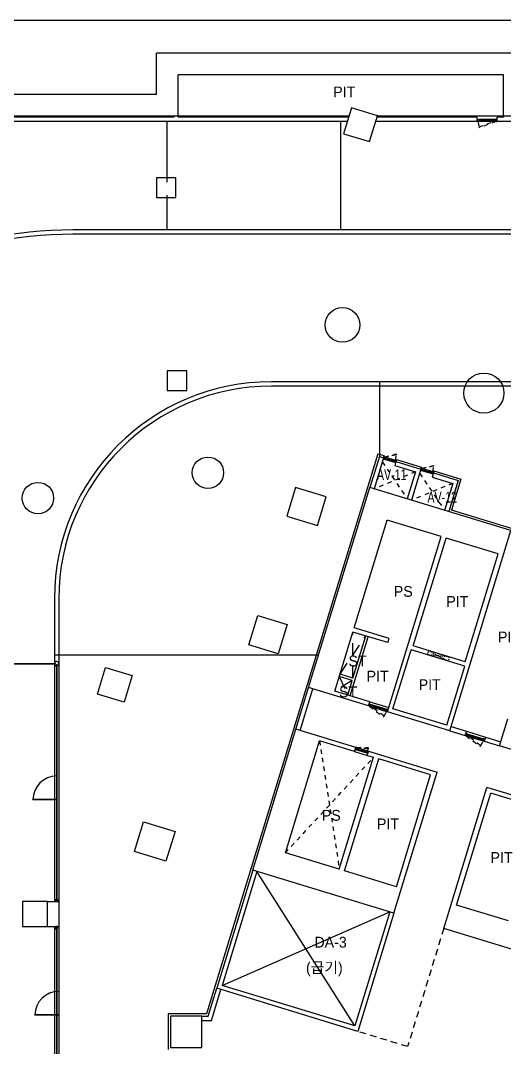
# Model space of a CAD drawing. Header units: millimetres. Extents: x -7718 to 421089, y 87466 to 341395.
# Drawn here: x 157143 to 179445, y 211009 to 258369 of the extents above; entities that cross this region are included whole.
import ezdxf
from ezdxf.enums import TextEntityAlignment as Align

# ---------------------------------------------------------------- set-up
doc = ezdxf.new("R2010")
doc.units = ezdxf.units.MM
doc.header["$LTSCALE"] = 200
doc.header["$MEASUREMENT"] = 0
doc.linetypes.add('HID', pattern=[5, 3, -2])
doc.linetypes.add('HIDDEN', pattern=[2, 1, -1])
doc.layers.add('e-plan', color=9, linetype='CONTINUOUS')
doc.styles.add('kiahn', font='HY울릉도L.TTF')

msp = doc.modelspace()

# ---------------------------------------------------------------- linework, layer by layer
at = {"layer": 'e-plan'}
for p, q in [((205010, 258363), (117315, 258369)), ((180403, 256859), (163403, 256859)), ((163403, 254959), (163403, 256859)), ((180403, 256859), (163403, 256859)), ((163403, 254959), (163403, 256859)), ((179403, 255859), (164403, 255859)), ((164403, 253959), (164403, 255859)), ((179403, 253959), (179403, 255859)), ((163403, 254959), (116967, 254959)), ((164403, 253959), (117509, 253959)), ((164203, 253909), (151053, 253909)), ((164203, 253959), (164203, 253909)), ((172278, 253959), (164403, 253959)), ((164403, 253959), (164403, 253909)), ((172263, 253909), (164403, 253909)), ((178183, 253909), (173570, 253909)), ((179403, 253959), (173585, 253959)), ((178183, 253709), (178183, 253909)), ((179403, 253909), (179103, 253909)), ((179103, 253709), (179103, 253909)), ((179403, 253959), (179403, 253909)), ((244153, 253959), (179403, 253959)), ((172201, 253709), (151053, 253709)), ((163903, 250909), (163903, 253709)), ((171903, 248709), (171903, 253709)), ((171903, 248709), (171903, 253709)), ((178183, 253709), (173509, 253709)), ((178193, 253709), (178193, 253809)), ((178193, 253809), (178228, 253809)), ((178228, 253709), (178193, 253709)), ((178228, 253809), (178243, 253809)), ((178243, 253759), (178228, 253759)), ((178228, 253759), (178228, 253709)), ((179058, 253709), (178228, 253709)), ((179043, 253809), (178243, 253809)), ((178243, 253809), (178243, 253759)), ((179043, 253759), (178243, 253759)), ((179058, 253809), (179043, 253809)), ((179043, 253809), (179043, 253759)), ((179043, 253759), (179058, 253759)), ((179093, 253809), (179058, 253809)), ((179058, 253759), (179058, 253709)), ((179058, 253709), (179093, 253709)), ((179093, 253709), (179093, 253809)), ((296783, 253709), (179103, 253709)), ((171903, 249946), (171903, 250627)), ((171903, 249946), (171903, 250627)), ((163903, 249946), (163903, 250309)), ((163903, 248709), (163903, 250309)), ((179803, 248709), (159553, 248709)), ((180003, 248509), (159553, 248509)), ((190853, 241709), (168703, 241709)), ((173703, 238260), (173703, 241709)), ((190853, 241509), (168703, 241509)), ((173615, 238391), (165717, 212559)), ((173681, 238266), (173243, 236832)), ((173615, 238391), (173902, 238304)), ((173681, 238266), (173872, 238208)), ((173887, 238256), (173858, 238160)), ((173872, 238208), (173902, 238304)), ((173921, 238246), (173887, 238256)), ((173906, 238198), (173921, 238246)), ((173921, 238246), (174427, 238091)), ((173872, 238208), (173434, 236773)), ((173858, 238160), (173891, 238150)), ((173891, 238150), (173906, 238145)), ((173920, 238193), (173906, 238198)), ((173906, 238145), (173920, 238193)), ((173906, 238145), (174384, 237999)), ((173920, 238193), (174398, 238047)), ((174384, 237999), (174398, 238047)), ((174398, 237995), (174384, 237999)), ((174446, 238033), (174388, 237841)), ((174388, 237841), (175344, 237549)), ((174398, 238047), (174413, 238043)), ((174432, 237985), (174398, 237995)), ((174413, 238043), (174427, 238091)), ((174427, 238091), (174461, 238080)), ((174432, 237985), (174461, 238080)), ((174461, 238080), (174432, 237985)), ((174446, 238033), (174476, 238128)), ((174446, 238033), (175594, 237682)), ((174476, 238128), (175623, 237777)), ((175594, 237682), (175623, 237777)), ((175344, 237549), (174964, 236306)), ((175594, 237682), (175155, 236247)), ((175608, 237729), (175579, 237634)), ((175579, 237634), (175613, 237624)), ((175642, 237719), (175608, 237729)), ((175613, 237624), (175627, 237619)), ((175627, 237671), (175642, 237719)), ((175642, 237667), (175627, 237671)), ((175627, 237619), (175642, 237667)), ((175627, 237619), (176105, 237473)), ((175642, 237719), (176149, 237564)), ((175642, 237667), (176120, 237521)), ((176105, 237473), (176120, 237521)), ((176120, 237469), (176105, 237473)), ((176168, 237506), (176109, 237315)), ((176109, 237315), (177065, 237023)), ((176120, 237521), (176134, 237516)), ((176153, 237458), (176120, 237469)), ((176134, 237516), (176149, 237564)), ((176149, 237564), (176182, 237554)), ((176153, 237458), (176182, 237554)), ((176182, 237554), (176153, 237458)), ((176168, 237506), (176197, 237602)), ((176168, 237506), (177315, 237155)), ((176197, 237602), (177440, 237222)), ((170421, 227604), (173243, 236832)), ((179746, 234844), (173243, 236832)), ((177065, 237023), (176685, 235779)), ((177315, 237155), (176877, 235721)), ((177440, 237222), (177002, 235787)), ((182070, 234238), (177002, 235787)), ((172519, 230361), (174039, 235334)), ((176526, 234573), (174039, 235334)), ((174055, 226493), (176526, 234573)), ((175245, 229527), (176765, 234500)), ((179156, 233769), (176765, 234500)), ((176924, 225615), (179746, 234844)), ((177635, 228797), (179156, 233769)), ((158703, 231709), (158703, 217734)), ((158903, 231709), (158903, 217734)), ((174126, 229870), (172519, 230361)), ((171627, 227444), (172461, 230169)), ((172335, 227228), (173168, 229953)), ((172460, 228047), (173054, 229988)), ((174067, 229678), (172461, 230169)), ((174067, 229678), (174126, 229870)), ((174067, 229678), (174126, 229870)), ((174067, 229678), (174126, 229870)), ((174305, 226625), (175138, 229351)), ((177625, 228591), (175138, 229351)), ((177635, 228797), (175245, 229527)), ((158703, 229109), (170881, 229109)), ((147951, 228719), (158754, 228719)), ((147951, 228699), (158754, 228699)), ((158754, 228724), (158704, 228724)), ((158704, 228694), (158754, 228694)), ((158754, 228694), (158754, 228724)), ((158818, 228660), (158788, 228660)), ((158788, 228660), (158788, 228610)), ((158793, 228660), (158793, 217784)), ((158813, 228660), (158813, 217784)), ((158818, 228610), (158818, 228660)), ((176791, 225865), (177625, 228591)), ((172425, 227932), (171832, 228113)), ((172460, 228047), (171867, 228228)), ((172220, 227263), (172425, 227932)), ((169837, 225691), (170421, 227604)), ((170028, 225633), (170613, 227545)), ((173175, 226762), (170421, 227604)), ((173234, 226953), (171627, 227444)), ((173175, 226762), (173234, 226953)), ((173175, 226762), (173234, 226953)), ((173175, 226762), (173234, 226953)), ((173234, 226953), (174114, 226684)), ((173234, 226953), (174114, 226684)), ((173234, 226953), (174114, 226684)), ((173185, 226759), (173214, 226854)), ((173218, 226748), (173185, 226759)), ((173214, 226854), (173248, 226844)), ((173233, 226796), (173218, 226748)), ((173218, 226748), (174012, 226506)), ((173247, 226792), (173233, 226796)), ((173262, 226840), (173247, 226792)), ((173247, 226792), (174012, 226558)), ((173248, 226844), (173262, 226840)), ((173262, 226840), (174027, 226606)), ((174027, 226606), (174012, 226558)), ((174012, 226558), (174027, 226554)), ((174027, 226554), (174012, 226506)), ((174012, 226506), (174046, 226496)), ((174041, 226601), (174027, 226606)), ((174075, 226591), (174041, 226601)), ((174046, 226496), (174075, 226591)), ((176924, 225615), (174055, 226493)), ((176791, 225865), (174305, 226625)), ((179219, 224914), (179604, 226171)), ((167848, 219188), (169837, 225691)), ((172591, 224849), (169837, 225691)), ((176924, 225615), (177632, 225399)), ((176983, 225807), (177690, 225590)), ((177690, 225590), (177632, 225399)), ((177641, 225396), (177671, 225492)), ((177671, 225492), (177704, 225482)), ((177690, 225590), (178570, 225321)), ((177704, 225482), (177718, 225477)), ((177718, 225477), (177704, 225429)), ((177718, 225477), (178483, 225243)), ((169347, 219985), (170926, 225149)), ((172532, 224658), (170926, 225149)), ((177675, 225386), (177641, 225396)), ((177689, 225434), (177675, 225386)), ((177675, 225386), (178469, 225143)), ((177704, 225429), (177689, 225434)), ((177704, 225429), (178469, 225196)), ((178483, 225243), (178469, 225196)), ((178469, 225196), (178483, 225191)), ((178483, 225191), (178469, 225143)), ((178469, 225143), (178502, 225133)), ((178498, 225239), (178483, 225243)), ((178531, 225229), (178498, 225239)), ((178502, 225133), (178531, 225229)), ((178570, 225321), (178512, 225130)), ((178512, 225130), (179219, 224914)), ((178570, 225321), (179278, 225105)), ((172532, 224658), (172591, 224849)), ((172532, 224658), (173125, 224476)), ((172600, 224846), (172571, 224750)), ((172571, 224750), (172604, 224740)), ((172634, 224836), (172600, 224846)), ((172604, 224740), (172619, 224736)), ((172619, 224788), (172634, 224836)), ((172633, 224784), (172619, 224788)), ((172619, 224736), (172633, 224784)), ((172619, 224736), (173097, 224590)), ((172633, 224784), (173112, 224637)), ((172634, 224836), (173141, 224681)), ((173097, 224590), (173112, 224637)), ((173111, 224585), (173097, 224590)), ((173145, 224575), (173111, 224585)), ((173112, 224637), (173126, 224633)), ((173125, 224476), (173184, 224668)), ((173126, 224633), (173141, 224681)), ((173141, 224681), (173174, 224671)), ((173174, 224671), (173145, 224575)), ((173184, 224668), (176339, 223703)), ((185722, 222926), (179219, 224914)), ((171833, 219225), (173412, 224389)), ((172072, 219152), (173651, 224316)), ((173125, 224476), (173412, 224389)), ((176042, 223585), (173651, 224316)), ((174351, 217200), (176339, 223703)), ((174463, 218421), (176042, 223585)), ((176646, 216498), (178635, 223001)), ((177236, 217573), (178815, 222737)), ((181503, 222124), (178635, 223001)), ((181206, 222006), (178815, 222737)), ((158813, 222448), (157714, 222448)), ((157714, 222428), (157714, 222448)), ((158813, 222428), (157714, 222428)), ((158813, 222428), (158813, 222448)), ((171833, 219225), (169347, 219985)), ((167848, 219188), (166182, 213737)), ((168040, 219130), (166432, 213870)), ((174351, 217200), (167848, 219188)), ((172552, 211999), (168040, 219130)), ((174463, 218421), (172072, 219152)), ((158378, 217734), (158903, 217734)), ((158753, 217734), (158753, 217834)), ((158753, 217834), (158788, 217834)), ((158788, 217734), (158753, 217734)), ((158788, 217834), (158788, 217784)), ((158788, 217784), (158818, 217784)), ((158818, 217734), (158788, 217734)), ((158818, 217784), (158818, 217834)), ((158818, 217834), (158853, 217834)), ((158853, 217734), (158818, 217734)), ((158853, 217834), (158853, 217734)), ((158903, 217734), (158903, 216584)), ((179627, 216842), (177236, 217573)), ((166432, 213870), (174160, 217258)), ((174160, 217258), (172552, 211999)), ((174351, 217200), (172685, 211749)), ((158378, 216584), (158903, 216584)), ((158703, 216584), (158703, 209209)), ((158788, 216584), (158753, 216584)), ((158753, 216584), (158753, 216484)), ((158753, 216484), (158788, 216484)), ((158818, 216584), (158788, 216584)), ((158788, 216484), (158788, 216534)), ((158788, 216534), (158818, 216534)), ((158793, 216534), (158793, 209209)), ((158813, 216534), (158813, 209209)), ((158853, 216584), (158818, 216584)), ((158818, 216534), (158818, 216484)), ((158818, 216484), (158853, 216484)), ((158853, 216484), (158853, 216584)), ((158903, 216584), (158903, 209209)), ((183149, 214510), (176646, 216498)), ((165791, 212459), (166182, 213737)), ((165939, 212259), (166373, 213679)), ((172685, 211749), (166182, 213737)), ((172552, 211999), (166432, 213870)), ((158903, 212514), (157804, 212514)), ((157804, 212494), (157804, 212514)), ((158903, 212494), (157804, 212494)), ((158903, 212494), (158903, 212514)), ((165717, 212559), (163953, 212559)), ((163953, 212559), (163953, 210909)), ((165503, 212459), (165791, 212459)), ((165503, 212259), (165939, 212259))]:
    msp.add_line(p, q, dxfattribs=at)
at = {"layer": 'e-plan', "ltscale": 0.5}
for p, q in [((172396, 254345), (172030, 253149)), ((173591, 253979), (172396, 254345)), ((173226, 252784), (173591, 253979)), ((172030, 253149), (173226, 252784)), ((164303, 251109), (163403, 251109)), ((163403, 251109), (163403, 250209)), ((164303, 250209), (164303, 251109)), ((163403, 250209), (164303, 250209)), ((164803, 242209), (163903, 242209)), ((163903, 242209), (163903, 241309)), ((164803, 241309), (164803, 242209)), ((163903, 241309), (164803, 241309)), ((169814, 236835), (169410, 235515)), ((171229, 236402), (169814, 236835)), ((170825, 235082), (171229, 236402)), ((169410, 235515), (170825, 235082)), ((167658, 229578), (168073, 230936)), ((168073, 230936), (169431, 230521)), ((169431, 230521), (169016, 229163)), ((169016, 229163), (167658, 229578)), ((160689, 227306), (161063, 228530)), ((161063, 228530), (162287, 228156)), ((162287, 228156), (161913, 226932)), ((161913, 226932), (160689, 227306)), ((162392, 220051), (162807, 221409)), ((162807, 221409), (164261, 220965)), ((164261, 220965), (163846, 219607)), ((163846, 219607), (162392, 220051)), ((157228, 217734), (157228, 216584)), ((158378, 217734), (157228, 217734)), ((158378, 216584), (158378, 217734)), ((157228, 216584), (158378, 216584)), ((165503, 212459), (164053, 212459)), ((164053, 212459), (164053, 211009)), ((165503, 211009), (165503, 212459)), ((164053, 211009), (165503, 211009))]:
    msp.add_line(p, q, dxfattribs=at)
at = {"layer": 'e-plan', "linetype": 'HIDDEN'}
for p, q in [((178276, 253461), (179043, 253746)), ((178288, 253423), (178276, 253461)), ((179058, 253709), (178288, 253423)), ((179043, 253746), (179058, 253709)), ((173921, 238246), (174453, 238382)), ((173923, 238206), (173921, 238246)), ((174454, 238342), (173923, 238206)), ((174453, 238382), (174454, 238342)), ((173814, 238017), (174964, 236306)), ((175642, 237719), (176174, 237855)), ((176175, 237815), (175645, 237679)), ((176174, 237855), (176175, 237815)), ((175344, 237549), (173434, 236773)), ((175535, 237490), (176685, 235779)), ((175645, 237679), (175642, 237719)), ((177065, 237023), (175155, 236247)), ((173243, 226780), (173218, 226748)), ((173218, 226748), (173870, 226250)), ((173894, 226283), (173243, 226780)), ((173870, 226250), (173894, 226283)), ((170926, 225149), (171833, 219225)), ((177699, 225418), (177675, 225386)), ((177675, 225386), (178327, 224888)), ((178350, 224920), (177699, 225418)), ((172637, 224796), (172634, 224836)), ((172634, 224836), (173158, 224836)), ((173159, 224796), (172637, 224796)), ((173158, 224836), (173159, 224796)), ((178327, 224888), (178350, 224920)), ((169347, 219985), (173412, 224389))]:
    msp.add_line(p, q, dxfattribs=at)
at = {"layer": 'e-plan', "linetype": 'HID'}
for p, q in [((171867, 228228), (173054, 229988)), ((172460, 228047), (172461, 230169)), ((172425, 227932), (171627, 227444)), ((171832, 228113), (172220, 227263))]:
    msp.add_line(p, q, dxfattribs=at)
at = {"layer": 'e-plan', "linetype": 'HID', "ltscale": 0.1}
for p, q in [((175903, 229117), (175962, 229308)), ((175962, 229308), (176918, 229016)), ((175962, 229308), (176860, 228825)), ((176860, 228825), (175903, 229117)), ((176918, 229016), (175903, 229117)), ((176918, 229016), (176860, 228825))]:
    msp.add_line(p, q, dxfattribs=at)
at = {"layer": 'e-plan', "linetype": 'HID', "ltscale": 0.5}
for p, q in [((176646, 216498), (174980, 211047)), ((174980, 211047), (172685, 211749))]:
    msp.add_line(p, q, dxfattribs=at)
at = {"layer": 'e-plan'}
msp.add_circle((171979, 244329), 800, dxfattribs=at)
at = {"layer": 'e-plan', "ltscale": 0.5}
for centre, radius in [((178495, 241186), 925), ((165778, 237514), 725), ((157943, 236344), 725)]:
    msp.add_circle(centre, radius, dxfattribs=at)
at = {"layer": 'e-plan', "linetype": 'HIDDEN'}
for centre, radius, start, end in [((180207, 253966), 1996, 187.4052, 194.6585), ((172460, 238423), 1996, 350.4052, 357.6584), ((174181, 237897), 1996, 350.4052, 357.6584), ((172195, 227330), 1996, 328.3415, 335.5948), ((176651, 225968), 1996, 328.3415, 335.5948), ((172729, 224807), 430, 342.9999, 358.6359)]:
    msp.add_arc(centre, radius, start, end, dxfattribs=at)
at = {"layer": 'e-plan'}
for centre, radius, start, end in [((159553, 228709), 20000, 90, 112.9272), ((159553, 228709), 19800, 90, 113.0443), ((168703, 231709), 10000, 90, 180), ((168703, 231709), 9800, 90, 180), ((158803, 228709), 100, 278.6378, 171.3635), ((158803, 228709), 100, 188.6174, 261.3839), ((158813, 222428), 1100, 90.0001, 180), ((158903, 212494), 1100, 90.0001, 180)]:
    msp.add_arc(centre, radius, start, end, dxfattribs=at)

# ---------------------------------------------------------------- texts
at = {"layer": 'e-plan', "style": 'kiahn'}
for p in [(172060, 255075), (177275, 231579), (179654, 229937), (173600, 228133), (176003, 227739), (174077, 221319), (179312, 219768)]:
    msp.add_text('PIT', height=500, dxfattribs=at).set_placement(p, align=Align.MIDDLE)
at = {"layer": 'e-plan', "style": 'kiahn', "width": 0.75}
for s, p in [('AV-11', (174251, 237425)), ('AV-12', (176578, 236385))]:
    msp.add_text(s, height=500, dxfattribs=at).set_placement(p, align=Align.MIDDLE_CENTER)
at = {"layer": 'e-plan', "style": 'kiahn'}
for s, p in [('PS', (175218, 231791)), ('ST', (173091, 228581)), ('ST', (172657, 227160)), ('PS', (171901, 221464)), ('DA-3', (172177, 215614)), ('(급기)', (171990, 214445))]:
    msp.add_text(s, height=500, dxfattribs=at).set_placement(p, align=Align.RIGHT)

doc.saveas('drawing.dxf')
